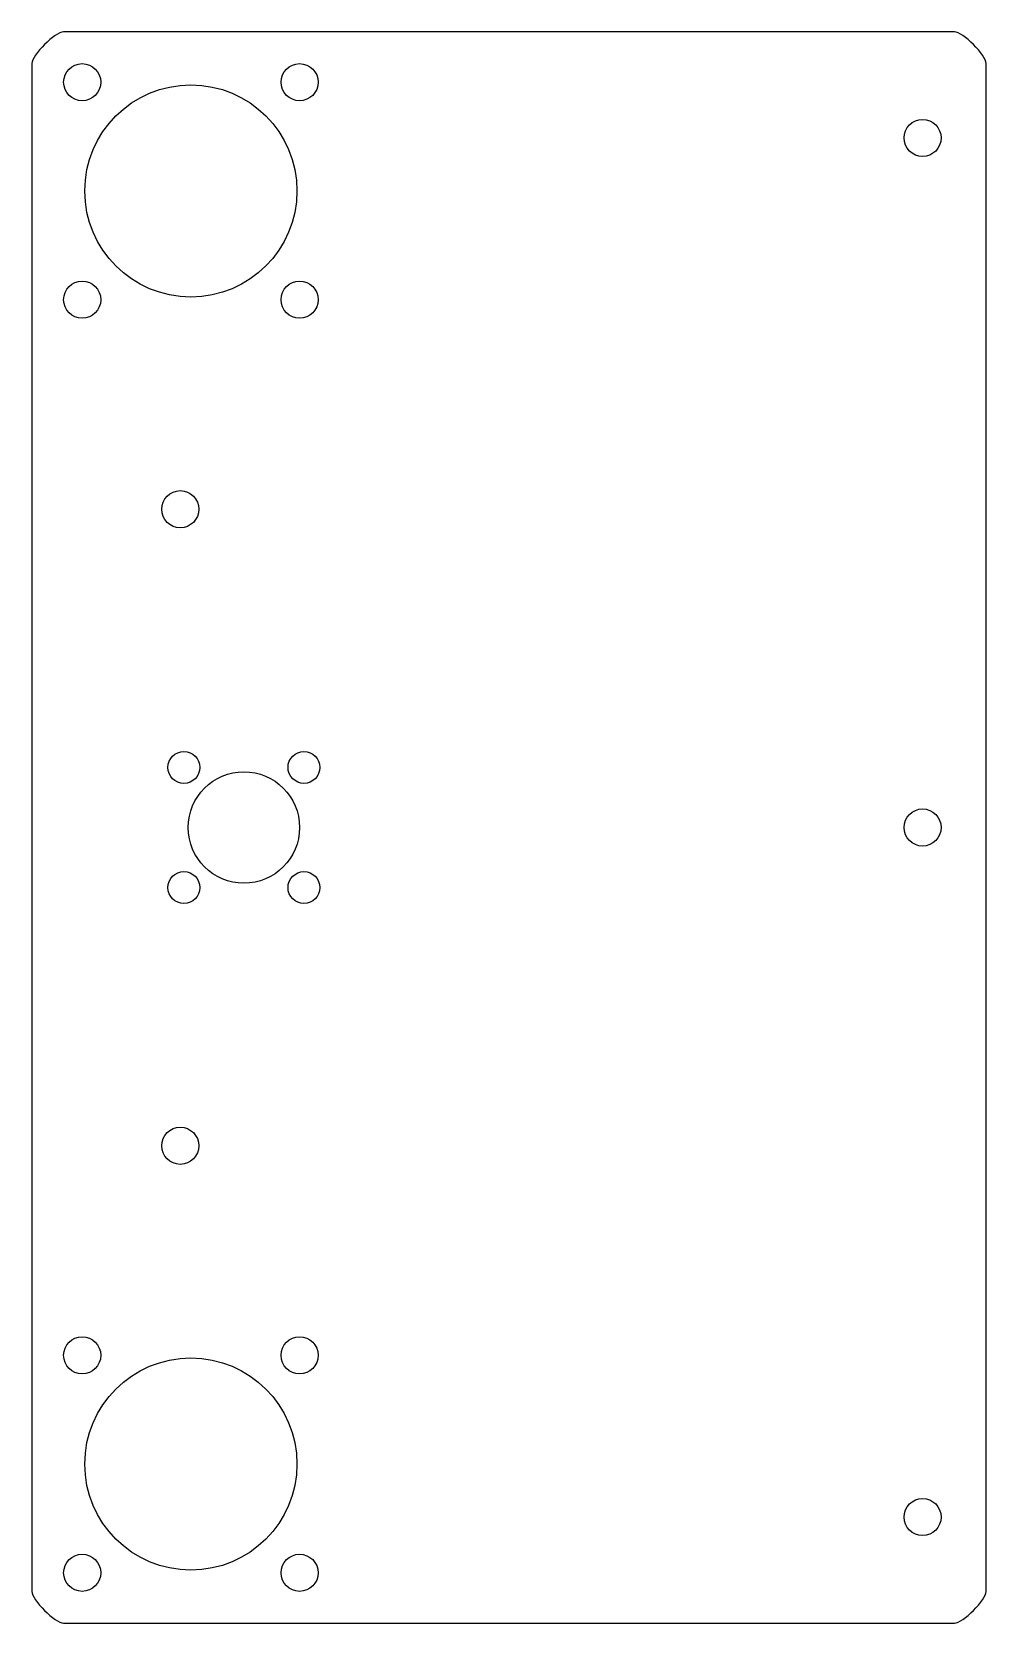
# Model space of a CAD drawing. Header units: millimetres. Extents: x -20 to 70, y -75 to 75.
import ezdxf

# ---------------------------------------------------------------- set-up
doc = ezdxf.new("R2010")
doc.units = ezdxf.units.MM

msp = doc.modelspace()

# ---------------------------------------------------------------- linework, layer by layer
at = {"color": 7, "linetype": 'Continuous', "lineweight": 25}
for p, q in [((67, 75), (-17, 75)), ((-20, 72), (-20, -72)), ((70, -72), (70, 72)), ((-17, -75), (67, -75))]:
    msp.add_line(p, q, dxfattribs=at)
for centre, radius in [((-15.25, 70.25), 1.75), ((5.25, 70.25), 1.75), ((-5, 60), 10), ((64, 65), 1.75), ((-15.25, 49.75), 1.75), ((5.25, 49.75), 1.75), ((-6, 30), 1.75), ((-5.66, 5.66), 1.5), ((5.66, 5.66), 1.5), ((0, 0), 5.25), ((64, 0), 1.75), ((-5.66, -5.66), 1.5), ((5.66, -5.66), 1.5), ((-6, -30), 1.75), ((-15.25, -49.75), 1.75), ((5.25, -49.75), 1.75), ((-5, -60), 10), ((64, -65), 1.75), ((-15.25, -70.25), 1.75), ((5.25, -70.25), 1.75)]:
    msp.add_circle(centre, radius, dxfattribs=at)
for points in [[(-17, 75), (-17.8, 75), (-20, 72.8), (-20, 72)], [(70, 72), (70, 72.8), (67.8, 75), (67, 75)], [(-20, -72), (-20, -72.8), (-17.8, -75), (-17, -75)], [(67, -75), (67.8, -75), (70, -72.8), (70, -72)]]:
    msp.add_open_spline(points, degree=3, dxfattribs=at)

doc.saveas('drawing.dxf')
